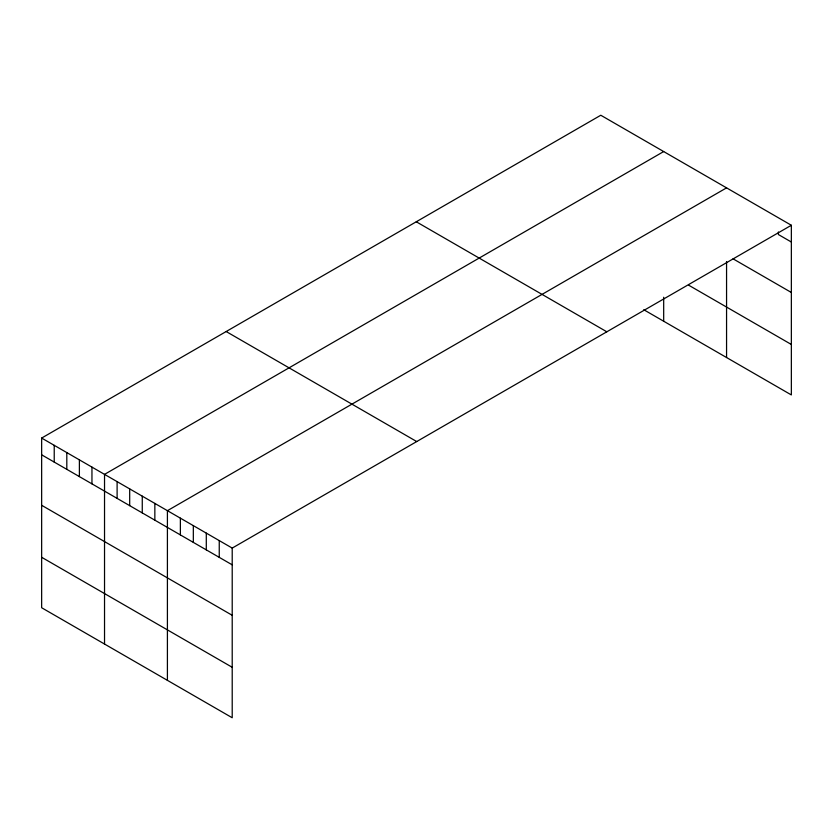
<?xml version="1.0" encoding="UTF-8"?>
<svg xmlns="http://www.w3.org/2000/svg" width="833" height="833" viewBox="0 0 833 833"><rect width="100%" height="100%" fill="white"/><g stroke="black" fill="none" stroke-linecap="round" stroke-linejoin="round"><path stroke-width="1.25" d="M791.35 225.264L232.209 548.083L232.209 717.754L41.65 607.736L41.65 438.064L600.791 115.246L791.35 225.264L791.35 394.936L643.763 309.73M663.682 151.554L104.531 474.373L104.531 644.044M726.563 187.862L167.412 510.681L167.412 680.342M791.35 242.018L778.397 234.542L778.397 231.959M733.04 258.813L791.35 292.477M688.829 285.282L791.35 344.466M416.281 221.776L606.83 331.794M226.17 331.534L416.719 441.552M41.65 438.064L232.209 548.083M41.65 454.818L232.209 564.836M41.65 505.287L232.209 615.295M41.65 557.277L232.209 667.285M726.563 261.572L726.563 357.524M663.682 297.256L663.682 321.226M219.246 540.607L219.246 557.36M206.292 533.12L206.292 549.874M193.329 525.644L193.329 542.398M180.376 518.157L180.376 534.911M154.844 503.413L154.844 520.167M142.266 496.156L142.266 512.909M129.688 488.898L129.688 505.652M117.109 481.63L117.109 498.384M91.953 467.115L91.953 483.869M79.385 459.847L79.385 476.601M66.807 452.59L66.807 469.343M54.228 445.332L54.228 462.086"/></g></svg>
